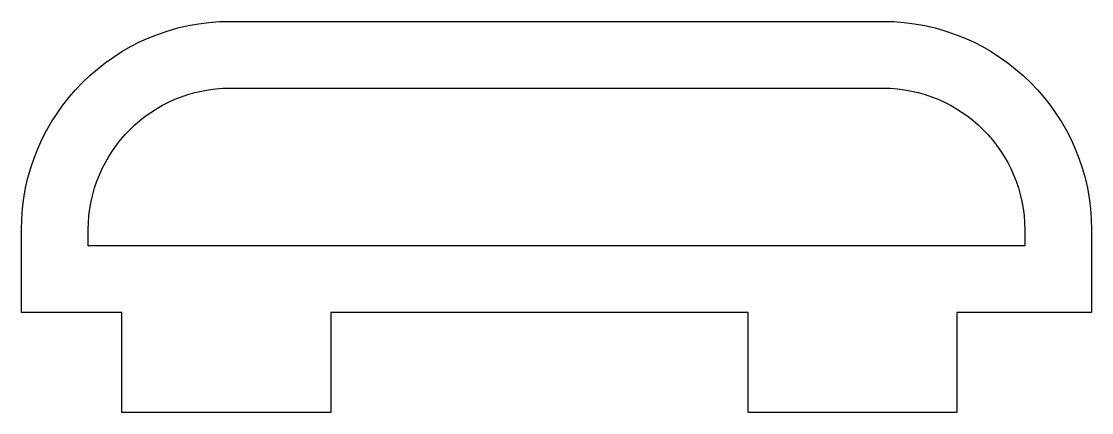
# Model space of a CAD drawing. Header units: millimetres. Extents: x 3132.5 to 3165.1, y 1365.1 to 1377.
import ezdxf

# ---------------------------------------------------------------- set-up
doc = ezdxf.new("R2010")
doc.units = ezdxf.units.MM

msp = doc.modelspace()

# ---------------------------------------------------------------- linework, layer by layer
at = {"color": 254, "true_color": 0xcad1ee, "extrusion": (0, -6.12323e-17, -1)}
for p, q in [((3138.88, 1377.023, -21.347), (3158.735, 1377.023, -21.347)), ((3138.88, 1374.991, -21.347), (3158.735, 1374.991, -21.347)), ((3132.53, 1368.162, -21.347), (3132.53, 1370.673, -21.347)), ((3134.562, 1370.194, -21.347), (3134.562, 1370.673, -21.347)), ((3163.053, 1370.673, -21.347), (3163.053, 1370.194, -21.347)), ((3165.085, 1370.673, -21.347), (3165.085, 1368.162, -21.347)), ((3163.053, 1370.194, -21.347), (3134.562, 1370.194, -21.347)), ((3135.59, 1368.162, -21.347), (3132.53, 1368.162, -21.347)), ((3135.59, 1365.114, -21.347), (3135.59, 1368.162, -21.347)), ((3154.64, 1368.162, -21.347), (3141.94, 1368.162, -21.347)), ((3141.94, 1368.162, -21.347), (3141.94, 1365.114, -21.347)), ((3154.64, 1365.114, -21.347), (3154.64, 1368.162, -21.347)), ((3165.085, 1368.162, -21.347), (3160.99, 1368.162, -21.347)), ((3160.99, 1368.162, -21.347), (3160.99, 1365.114, -21.347)), ((3141.94, 1365.114, -21.347), (3135.59, 1365.114, -21.347)), ((3160.99, 1365.114, -21.347), (3154.64, 1365.114, -21.347))]:
    msp.add_line(p, q, dxfattribs=at)
for centre, radius, start, end in [((-3138.88, 1370.673, 21.347), 6.35, 360, 90), ((-3158.735, 1370.673, 21.347), 6.35, 90, 180), ((-3138.88, 1370.673, 21.347), 4.318, 360, 90), ((-3158.735, 1370.673, 21.347), 4.318, 90, 180)]:
    msp.add_arc(centre, radius, start, end, dxfattribs=at)

doc.saveas('drawing.dxf')
